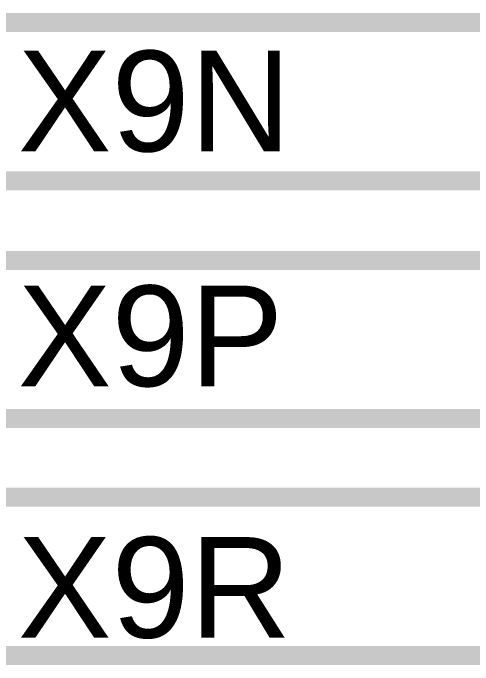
# Model space of a CAD drawing. Header units: millimetres. Extents: x -2024 to 917, y -725 to 13.
# Drawn here: x -1670.72 to -1663.46, y -405.57 to -395.27 of the extents above; entities that cross this region are included whole.
import ezdxf

# ---------------------------------------------------------------- set-up
doc = ezdxf.new("R2010")
doc.units = ezdxf.units.MM
doc.styles.get("Standard").update_dxf_attribs({"font": 'arial.ttf'})

msp = doc.modelspace()

# ---------------------------------------------------------------- linework, layer by layer
at = {"color": 7, "const_width": 0.3}
for points in [[(-1671.526, -395.416), (-1646.55, -395.416)], [(-1646.55, -397.916), (-1671.526, -397.916)], [(-1671.526, -399.175), (-1646.55, -399.175)], [(-1646.55, -401.675), (-1671.526, -401.675)], [(-1671.526, -402.917), (-1646.55, -402.917)], [(-1646.55, -405.417), (-1671.526, -405.417)]]:
    msp.add_lwpolyline(points, dxfattribs=at)

# ---------------------------------------------------------------- texts
at = {"color": 7}
for s, p in [('X9N', (-1670.649, -397.452)), ('X9P', (-1670.649, -401.162)), ('X9R', (-1670.649, -405.136))]:
    msp.add_text(s, height=1.5897, dxfattribs=at).set_placement(p)

doc.saveas('drawing.dxf')
